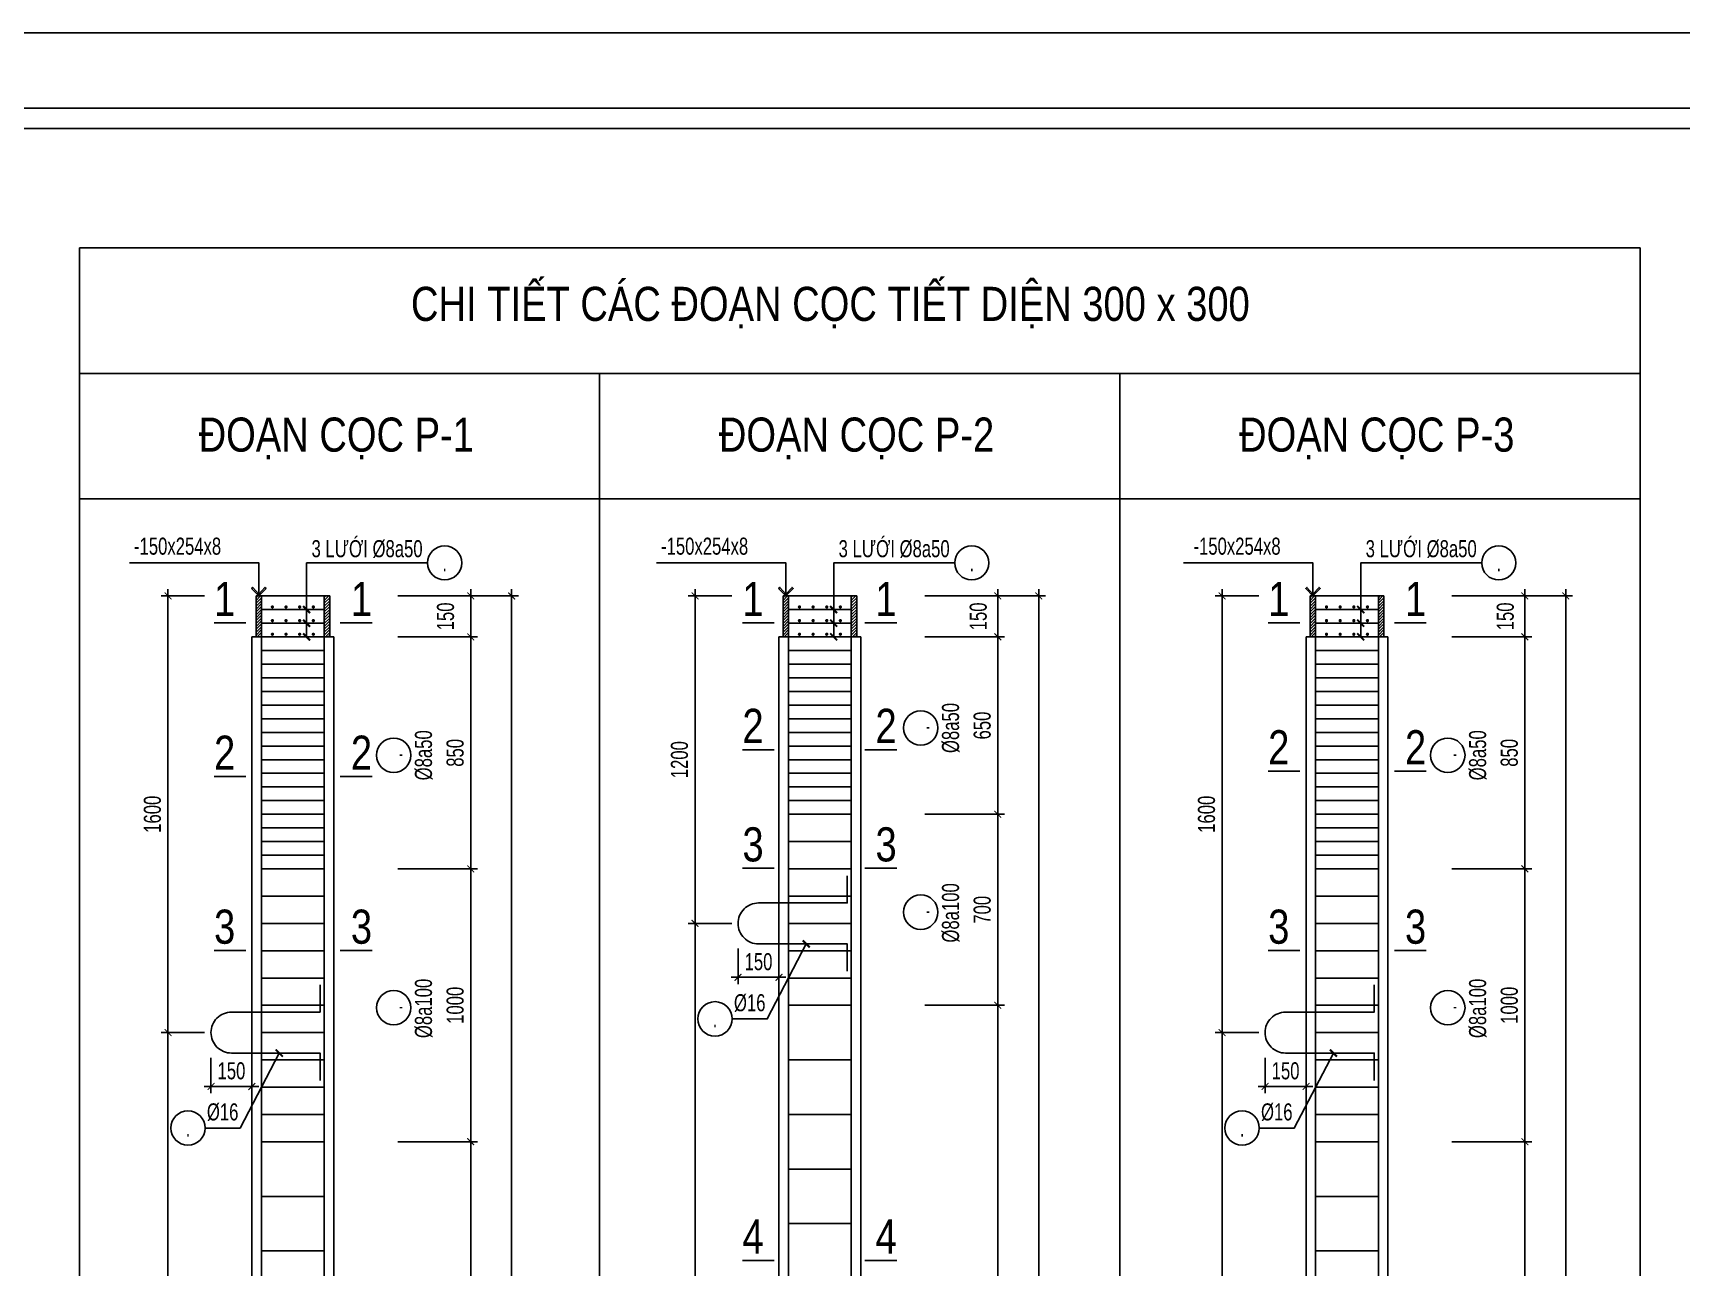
# Model space of a CAD drawing. Extents: x -24357 to 91799, y -17201 to -2351.
# Drawn here: x 31722 to 37761, y -6873 to -2351 of the extents above; entities that cross this region are included whole.
import ezdxf
from ezdxf.enums import TextEntityAlignment as Align

# ---------------------------------------------------------------- set-up
doc = ezdxf.new("R2010")
doc.units = 0
doc.header["$LTSCALE"] = 500
doc.header["$MEASUREMENT"] = 0
doc.header["$PDMODE"] = 3
doc.layers.get('0').update_dxf_attribs({"linetype": 'CONTINUOUS'})
doc.layers.get('DEFPOINTS').update_dxf_attribs({"linetype": 'CONTINUOUS'})
for name, color, linetype in [('CDC-KHUNGTEN', 7, 'CONTINUOUS'), ('CDC.02.DIM', 1, 'CONTINUOUS'), ('CDC.03.BORDER', 3, 'CONTINUOUS'), ('CDC.05.STEEL', 4, 'CONTINUOUS'), ('CDC.06.TEXT', 2, 'CONTINUOUS'), ('CDC.10.HATCH', 251, 'CONTINUOUS'), ('CDC.11.NOTE', 8, 'CONTINUOUS'), ('CDC.15.NOPLOT', 87, 'CONTINUOUS')]:
    doc.layers.add(name, color=color, linetype=linetype)
doc.styles.add('ARIAL', font='arial.ttf', dxfattribs={"width": 0.7})
doc.dimstyles.new('DIM25', dxfattribs={"dimscale": 25, "dimtxt": 2.5, "dimasz": 1, "dimexe": 1, "dimexo": 0, "dimgap": 1, "dimtad": 1, "dimdec": 0, "dimzin": 0, "dimdsep": 46, "dimtxsty": 'ARIAL', "dimblk": 'ARCHTICK', "dimcen": 0, "dimdle": 1, "dimclrd": 1, "dimclre": 1, "dimclrt": 2, "dimadec": 0, "dimazin": 0, "dimtfac": 1, "dimtdec": 0, "dimtix": 1, "dimtmove": 2, "dimatfit": 3, "dimldrblk": 'ARCHTICK', "dimfxl": 1, "dimtolj": 1, "dimtzin": 0, "dimarcsym": 0})

# ---------------------------------------------------------------- blocks, each defined once
blk = doc.blocks.new('_ArchTick')
at = {"color": 0, "linetype": 'ByBlock', "const_width": 0.15}
blk.add_lwpolyline([(-0.5, -0.5), (0.5, 0.5)], dxfattribs=at)
blk = doc.blocks.new('*D83')
at = {"layer": 'CDC.02.DIM', "color": 1, "lineweight": -2, "transparency": 16777216}
for p, q in [((36921.6, -4564.2), (37213.9, -4564.2)), ((37188.9, -4539.2), (37188.9, -5439.2)), ((36921.6, -5414.2), (37213.9, -5414.2))]:
    blk.add_line(p, q, dxfattribs=at)
at = {"layer": 'DEFPOINTS', "color": 0, "transparency": 16777216}
for p in [(36921.6, -4564.2), (36921.6, -5414.2), (37188.9, -5414.2)]:
    blk.add_point(p, dxfattribs=at)
at = {"layer": 'CDC.02.DIM', "color": 1, "lineweight": -2, "transparency": 16777216, "xscale": 25, "yscale": 25, "zscale": 25}
for p, rotation in [((37188.9, -4564.2), 90), ((37188.9, -5414.2), 270)]:
    blk.add_blockref('_ArchTick', p, dxfattribs=dict(at, rotation=rotation))
at = {"layer": 'CDC.02.DIM', "color": 2, "transparency": 16777216, "insert": (37132, -4989.2), "char_height": 62.5, "attachment_point": 5, "rotation": 90, "style": 'ARIAL'}
blk.add_mtext('\\A1;850', dxfattribs=at)
blk = doc.blocks.new('*D84')
at = {"layer": 'CDC.02.DIM', "color": 1, "lineweight": -2, "transparency": 16777216}
for p, q in [((36921.6, -5414.2), (37213.9, -5414.2)), ((37188.9, -5389.2), (37188.9, -6439.2)), ((36921.6, -6414.2), (37213.9, -6414.2))]:
    blk.add_line(p, q, dxfattribs=at)
at = {"layer": 'DEFPOINTS', "color": 0, "transparency": 16777216}
for p in [(36921.6, -5414.2), (36921.6, -6414.2), (37188.9, -6414.2)]:
    blk.add_point(p, dxfattribs=at)
at = {"layer": 'CDC.02.DIM', "color": 1, "lineweight": -2, "transparency": 16777216, "xscale": 25, "yscale": 25, "zscale": 25}
for p, rotation in [((37188.9, -5414.2), 90), ((37188.9, -6414.2), 270)]:
    blk.add_blockref('_ArchTick', p, dxfattribs=dict(at, rotation=rotation))
at = {"layer": 'CDC.02.DIM', "color": 2, "transparency": 16777216, "insert": (37132, -5914.2), "char_height": 62.5, "attachment_point": 5, "rotation": 90, "style": 'ARIAL'}
blk.add_mtext('\\A1;1000', dxfattribs=at)
blk = doc.blocks.new('*D85')
at = {"layer": 'CDC.02.DIM', "color": 1, "lineweight": -2, "transparency": 16777216}
for p, q in [((37188.9, -4589.2), (37188.9, -4389.2)), ((36921.6, -4414.2), (37213.9, -4414.2)), ((36921.6, -4564.2), (37213.9, -4564.2))]:
    blk.add_line(p, q, dxfattribs=at)
at = {"layer": 'DEFPOINTS', "color": 0, "transparency": 16777216}
for p in [(36921.6, -4414.2), (37188.9, -4414.2), (36921.6, -4564.2)]:
    blk.add_point(p, dxfattribs=at)
at = {"layer": 'CDC.02.DIM', "color": 1, "lineweight": -2, "transparency": 16777216, "xscale": 25, "yscale": 25, "zscale": 25}
for p, rotation in [((37188.9, -4414.2), 90), ((37188.9, -4564.2), 270)]:
    blk.add_blockref('_ArchTick', p, dxfattribs=dict(at, rotation=rotation))
at = {"layer": 'CDC.02.DIM', "color": 2, "transparency": 16777216, "insert": (37117.4, -4489.2), "char_height": 62.5, "attachment_point": 5, "rotation": 90, "style": 'ARIAL'}
blk.add_mtext('\\A1;150', dxfattribs=at)
blk = doc.blocks.new('*D88')
at = {"layer": 'CDC.02.DIM', "color": 1, "lineweight": -2, "transparency": 16777216}
for p, q in [((37188.9, -6389.2), (37188.9, -10439.2)), ((36921.6, -6414.2), (37213.9, -6414.2)), ((36921.6, -10414.2), (37213.9, -10414.2))]:
    blk.add_line(p, q, dxfattribs=at)
at = {"layer": 'DEFPOINTS', "color": 0, "transparency": 16777216}
for p in [(36921.6, -6414.2), (36921.6, -10414.2), (37188.9, -10414.2)]:
    blk.add_point(p, dxfattribs=at)
at = {"layer": 'CDC.02.DIM', "color": 1, "lineweight": -2, "transparency": 16777216, "xscale": 25, "yscale": 25, "zscale": 25}
for p, rotation in [((37188.9, -6414.2), 90), ((37188.9, -10414.2), 270)]:
    blk.add_blockref('_ArchTick', p, dxfattribs=dict(at, rotation=rotation))
at = {"layer": 'CDC.02.DIM', "color": 2, "transparency": 16777216, "insert": (37132, -8414.2), "char_height": 62.5, "attachment_point": 5, "rotation": 90, "style": 'ARIAL'}
blk.add_mtext('\\A1;4000', dxfattribs=at)
blk = doc.blocks.new('*D89')
at = {"layer": 'CDC.02.DIM', "color": 1, "lineweight": -2, "transparency": 16777216}
for p, q in [((37338.8, -4389.2), (37338.8, -12439.2)), ((36921.6, -4414.2), (37363.8, -4414.2)), ((36921.6, -12414.2), (37363.8, -12414.2))]:
    blk.add_line(p, q, dxfattribs=at)
at = {"layer": 'DEFPOINTS', "color": 0, "transparency": 16777216}
for p in [(36921.6, -4414.2), (36921.6, -12414.2), (37338.8, -12414.2)]:
    blk.add_point(p, dxfattribs=at)
at = {"layer": 'CDC.02.DIM', "color": 1, "lineweight": -2, "transparency": 16777216, "xscale": 25, "yscale": 25, "zscale": 25}
for p, rotation in [((37338.8, -4414.2), 90), ((37338.8, -12414.2), 270)]:
    blk.add_blockref('_ArchTick', p, dxfattribs=dict(at, rotation=rotation))
at = {"layer": 'CDC.02.DIM', "color": 2, "transparency": 16777216, "insert": (37281.9, -8414.2), "char_height": 62.5, "attachment_point": 5, "rotation": 90, "style": 'ARIAL'}
blk.add_mtext('\\A1;8000', dxfattribs=at)
blk = doc.blocks.new('*D90')
at = {"layer": 'CDC.02.DIM', "color": 1, "lineweight": -2, "transparency": 16777216}
for p, q in [((36079.5, -6039.2), (36079.5, -4389.2)), ((36213.8, -4414.2), (36054.5, -4414.2)), ((36213.8, -6014.2), (36054.5, -6014.2))]:
    blk.add_line(p, q, dxfattribs=at)
at = {"layer": 'DEFPOINTS', "color": 0, "transparency": 16777216}
for p in [(36079.5, -4414.2), (36213.8, -4414.2), (36213.8, -6014.2)]:
    blk.add_point(p, dxfattribs=at)
at = {"layer": 'CDC.02.DIM', "color": 1, "lineweight": -2, "transparency": 16777216, "xscale": 25, "yscale": 25, "zscale": 25}
for p, rotation in [((36079.5, -4414.2), 90), ((36079.5, -6014.2), 270)]:
    blk.add_blockref('_ArchTick', p, dxfattribs=dict(at, rotation=rotation))
at = {"layer": 'CDC.02.DIM', "color": 2, "transparency": 16777216, "insert": (36022.6, -5214.2), "char_height": 62.5, "attachment_point": 5, "rotation": 90, "style": 'ARIAL'}
blk.add_mtext('\\A1;1600', dxfattribs=at)
blk = doc.blocks.new('*D91')
at = {"layer": 'CDC.02.DIM', "color": 1, "lineweight": -2, "transparency": 16777216}
for p, q in [((36213.8, -6014.2), (36054.5, -6014.2)), ((36079.5, -5989.2), (36079.5, -10839.2)), ((36213.8, -10814.2), (36054.5, -10814.2))]:
    blk.add_line(p, q, dxfattribs=at)
at = {"layer": 'DEFPOINTS', "color": 0, "transparency": 16777216}
for p in [(36213.8, -6014.2), (36079.5, -10814.2), (36213.8, -10814.2)]:
    blk.add_point(p, dxfattribs=at)
at = {"layer": 'CDC.02.DIM', "color": 1, "lineweight": -2, "transparency": 16777216, "xscale": 25, "yscale": 25, "zscale": 25}
for p, rotation in [((36079.5, -6014.2), 90), ((36079.5, -10814.2), 270)]:
    blk.add_blockref('_ArchTick', p, dxfattribs=dict(at, rotation=rotation))
at = {"layer": 'CDC.02.DIM', "color": 2, "transparency": 16777216, "insert": (36022.6, -8414.2), "char_height": 62.5, "attachment_point": 5, "rotation": 90, "style": 'ARIAL'}
blk.add_mtext('\\A1;4800', dxfattribs=at)
blk = doc.blocks.new('*D98')
at = {"layer": 'CDC.02.DIM', "color": 1, "lineweight": -2, "transparency": 16777216}
for p, q in [((33059.2, -4564.2), (33351.4, -4564.2)), ((33326.4, -4539.2), (33326.4, -5439.2)), ((33059.2, -5414.2), (33351.4, -5414.2))]:
    blk.add_line(p, q, dxfattribs=at)
at = {"layer": 'DEFPOINTS', "color": 0, "transparency": 16777216}
for p in [(33059.2, -4564.2), (33059.2, -5414.2), (33326.4, -5414.2)]:
    blk.add_point(p, dxfattribs=at)
at = {"layer": 'CDC.02.DIM', "color": 1, "lineweight": -2, "transparency": 16777216, "xscale": 25, "yscale": 25, "zscale": 25}
for p, rotation in [((33326.4, -4564.2), 90), ((33326.4, -5414.2), 270)]:
    blk.add_blockref('_ArchTick', p, dxfattribs=dict(at, rotation=rotation))
at = {"layer": 'CDC.02.DIM', "color": 2, "transparency": 16777216, "insert": (33269.5, -4989.2), "char_height": 62.5, "attachment_point": 5, "rotation": 90, "style": 'ARIAL'}
blk.add_mtext('\\A1;850', dxfattribs=at)
blk = doc.blocks.new('*D99')
at = {"layer": 'CDC.02.DIM', "color": 1, "lineweight": -2, "transparency": 16777216}
for p, q in [((33059.2, -5414.2), (33351.4, -5414.2)), ((33326.4, -5389.2), (33326.4, -6439.2)), ((33059.2, -6414.2), (33351.4, -6414.2))]:
    blk.add_line(p, q, dxfattribs=at)
at = {"layer": 'DEFPOINTS', "color": 0, "transparency": 16777216}
for p in [(33059.2, -5414.2), (33059.2, -6414.2), (33326.4, -6414.2)]:
    blk.add_point(p, dxfattribs=at)
at = {"layer": 'CDC.02.DIM', "color": 1, "lineweight": -2, "transparency": 16777216, "xscale": 25, "yscale": 25, "zscale": 25}
for p, rotation in [((33326.4, -5414.2), 90), ((33326.4, -6414.2), 270)]:
    blk.add_blockref('_ArchTick', p, dxfattribs=dict(at, rotation=rotation))
at = {"layer": 'CDC.02.DIM', "color": 2, "transparency": 16777216, "insert": (33269.5, -5914.2), "char_height": 62.5, "attachment_point": 5, "rotation": 90, "style": 'ARIAL'}
blk.add_mtext('\\A1;1000', dxfattribs=at)
blk = doc.blocks.new('*D100')
at = {"layer": 'CDC.02.DIM', "color": 1, "lineweight": -2, "transparency": 16777216}
for p, q in [((33326.4, -4589.2), (33326.4, -4389.2)), ((33059.2, -4414.2), (33351.4, -4414.2)), ((33059.2, -4564.2), (33351.4, -4564.2))]:
    blk.add_line(p, q, dxfattribs=at)
at = {"layer": 'DEFPOINTS', "color": 0, "transparency": 16777216}
for p in [(33059.2, -4414.2), (33326.4, -4414.2), (33059.2, -4564.2)]:
    blk.add_point(p, dxfattribs=at)
at = {"layer": 'CDC.02.DIM', "color": 1, "lineweight": -2, "transparency": 16777216, "xscale": 25, "yscale": 25, "zscale": 25}
for p, rotation in [((33326.4, -4414.2), 90), ((33326.4, -4564.2), 270)]:
    blk.add_blockref('_ArchTick', p, dxfattribs=dict(at, rotation=rotation))
at = {"layer": 'CDC.02.DIM', "color": 2, "transparency": 16777216, "insert": (33234.3, -4489.2), "char_height": 62.5, "attachment_point": 5, "rotation": 90, "style": 'ARIAL'}
blk.add_mtext('\\A1;150', dxfattribs=at)
blk = doc.blocks.new('*D104')
at = {"layer": 'CDC.02.DIM', "color": 1, "lineweight": -2, "transparency": 16777216}
for p, q in [((33326.4, -6389.2), (33326.4, -10439.2)), ((33059.2, -6414.2), (33351.4, -6414.2)), ((33059.2, -10414.2), (33351.4, -10414.2))]:
    blk.add_line(p, q, dxfattribs=at)
at = {"layer": 'DEFPOINTS', "color": 0, "transparency": 16777216}
for p in [(33059.2, -6414.2), (33059.2, -10414.2), (33326.4, -10414.2)]:
    blk.add_point(p, dxfattribs=at)
at = {"layer": 'CDC.02.DIM', "color": 1, "lineweight": -2, "transparency": 16777216, "xscale": 25, "yscale": 25, "zscale": 25}
for p, rotation in [((33326.4, -6414.2), 90), ((33326.4, -10414.2), 270)]:
    blk.add_blockref('_ArchTick', p, dxfattribs=dict(at, rotation=rotation))
at = {"layer": 'CDC.02.DIM', "color": 2, "transparency": 16777216, "insert": (33269.5, -8414.2), "char_height": 62.5, "attachment_point": 5, "rotation": 90, "style": 'ARIAL'}
blk.add_mtext('\\A1;4000', dxfattribs=at)
blk = doc.blocks.new('*D105')
at = {"layer": 'CDC.02.DIM', "color": 1, "lineweight": -2, "transparency": 16777216}
for p, q in [((33476.3, -4389.2), (33476.3, -12439.2)), ((33059.2, -4414.2), (33501.3, -4414.2)), ((33059.2, -12414.2), (33501.3, -12414.2))]:
    blk.add_line(p, q, dxfattribs=at)
at = {"layer": 'DEFPOINTS', "color": 0, "transparency": 16777216}
for p in [(33059.2, -4414.2), (33059.2, -12414.2), (33476.3, -12414.2)]:
    blk.add_point(p, dxfattribs=at)
at = {"layer": 'CDC.02.DIM', "color": 1, "lineweight": -2, "transparency": 16777216, "xscale": 25, "yscale": 25, "zscale": 25}
for p, rotation in [((33476.3, -4414.2), 90), ((33476.3, -12414.2), 270)]:
    blk.add_blockref('_ArchTick', p, dxfattribs=dict(at, rotation=rotation))
at = {"layer": 'CDC.02.DIM', "color": 2, "transparency": 16777216, "insert": (33419.4, -8414.2), "char_height": 62.5, "attachment_point": 5, "rotation": 90, "style": 'ARIAL'}
blk.add_mtext('\\A1;8000', dxfattribs=at)
blk = doc.blocks.new('*D110')
at = {"layer": 'CDC.02.DIM', "color": 1, "lineweight": -2, "transparency": 16777216}
for p, q in [((32217.1, -6039.2), (32217.1, -4389.2)), ((32351.3, -4414.2), (32192.1, -4414.2)), ((32351.3, -6014.2), (32192.1, -6014.2))]:
    blk.add_line(p, q, dxfattribs=at)
at = {"layer": 'DEFPOINTS', "color": 0, "transparency": 16777216}
for p in [(32217.1, -4414.2), (32351.3, -4414.2), (32351.3, -6014.2)]:
    blk.add_point(p, dxfattribs=at)
at = {"layer": 'CDC.02.DIM', "color": 1, "lineweight": -2, "transparency": 16777216, "xscale": 25, "yscale": 25, "zscale": 25}
for p, rotation in [((32217.1, -4414.2), 90), ((32217.1, -6014.2), 270)]:
    blk.add_blockref('_ArchTick', p, dxfattribs=dict(at, rotation=rotation))
at = {"layer": 'CDC.02.DIM', "color": 2, "transparency": 16777216, "insert": (32160.2, -5214.2), "char_height": 62.5, "attachment_point": 5, "rotation": 90, "style": 'ARIAL'}
blk.add_mtext('\\A1;1600', dxfattribs=at)
blk = doc.blocks.new('*D111')
at = {"layer": 'CDC.02.DIM', "color": 1, "lineweight": -2, "transparency": 16777216}
for p, q in [((32351.3, -6014.2), (32192.1, -6014.2)), ((32217.1, -5989.2), (32217.1, -10839.2)), ((32351.3, -10814.2), (32192.1, -10814.2))]:
    blk.add_line(p, q, dxfattribs=at)
at = {"layer": 'DEFPOINTS', "color": 0, "transparency": 16777216}
for p in [(32351.3, -6014.2), (32217.1, -10814.2), (32351.3, -10814.2)]:
    blk.add_point(p, dxfattribs=at)
at = {"layer": 'CDC.02.DIM', "color": 1, "lineweight": -2, "transparency": 16777216, "xscale": 25, "yscale": 25, "zscale": 25}
for p, rotation in [((32217.1, -6014.2), 90), ((32217.1, -10814.2), 270)]:
    blk.add_blockref('_ArchTick', p, dxfattribs=dict(at, rotation=rotation))
at = {"layer": 'CDC.02.DIM', "color": 2, "transparency": 16777216, "insert": (32160.2, -8414.2), "char_height": 62.5, "attachment_point": 5, "rotation": 90, "style": 'ARIAL'}
blk.add_mtext('\\A1;4800', dxfattribs=at)
blk = doc.blocks.new('*D113')
at = {"layer": 'CDC.02.DIM', "color": 1, "lineweight": -2, "transparency": 16777216}
for p, q in [((34990.4, -4564.2), (35282.7, -4564.2)), ((35257.7, -4539.2), (35257.7, -5239.2)), ((34990.4, -5214.2), (35282.7, -5214.2))]:
    blk.add_line(p, q, dxfattribs=at)
at = {"layer": 'DEFPOINTS', "color": 0, "transparency": 16777216}
for p in [(34990.4, -4564.2), (34990.4, -5214.2), (35257.7, -5214.2)]:
    blk.add_point(p, dxfattribs=at)
at = {"layer": 'CDC.02.DIM', "color": 1, "lineweight": -2, "transparency": 16777216, "xscale": 25, "yscale": 25, "zscale": 25}
for p, rotation in [((35257.7, -4564.2), 90), ((35257.7, -5214.2), 270)]:
    blk.add_blockref('_ArchTick', p, dxfattribs=dict(at, rotation=rotation))
at = {"layer": 'CDC.02.DIM', "color": 2, "transparency": 16777216, "insert": (35200.7, -4889.2), "char_height": 62.5, "attachment_point": 5, "rotation": 90, "style": 'ARIAL'}
blk.add_mtext('\\A1;650', dxfattribs=at)
blk = doc.blocks.new('*D114')
at = {"layer": 'CDC.02.DIM', "color": 1, "lineweight": -2, "transparency": 16777216}
for p, q in [((35257.7, -5189.2), (35257.7, -5939.2)), ((34990.4, -5214.2), (35282.7, -5214.2)), ((34990.4, -5914.2), (35282.7, -5914.2))]:
    blk.add_line(p, q, dxfattribs=at)
at = {"layer": 'DEFPOINTS', "color": 0, "transparency": 16777216}
for p in [(34990.4, -5214.2), (34990.4, -5914.2), (35257.7, -5914.2)]:
    blk.add_point(p, dxfattribs=at)
at = {"layer": 'CDC.02.DIM', "color": 1, "lineweight": -2, "transparency": 16777216, "xscale": 25, "yscale": 25, "zscale": 25}
for p, rotation in [((35257.7, -5214.2), 90), ((35257.7, -5914.2), 270)]:
    blk.add_blockref('_ArchTick', p, dxfattribs=dict(at, rotation=rotation))
at = {"layer": 'CDC.02.DIM', "color": 2, "transparency": 16777216, "insert": (35200.7, -5564.2), "char_height": 62.5, "attachment_point": 5, "rotation": 90, "style": 'ARIAL'}
blk.add_mtext('\\A1;700', dxfattribs=at)
blk = doc.blocks.new('*D115')
at = {"layer": 'CDC.02.DIM', "color": 1, "lineweight": -2, "transparency": 16777216}
for p, q in [((35257.7, -4589.2), (35257.7, -4389.2)), ((34990.4, -4414.2), (35282.7, -4414.2)), ((34990.4, -4564.2), (35282.7, -4564.2))]:
    blk.add_line(p, q, dxfattribs=at)
at = {"layer": 'DEFPOINTS', "color": 0, "transparency": 16777216}
for p in [(34990.4, -4414.2), (35257.7, -4414.2), (34990.4, -4564.2)]:
    blk.add_point(p, dxfattribs=at)
at = {"layer": 'CDC.02.DIM', "color": 1, "lineweight": -2, "transparency": 16777216, "xscale": 25, "yscale": 25, "zscale": 25}
for p, rotation in [((35257.7, -4414.2), 90), ((35257.7, -4564.2), 270)]:
    blk.add_blockref('_ArchTick', p, dxfattribs=dict(at, rotation=rotation))
at = {"layer": 'CDC.02.DIM', "color": 2, "transparency": 16777216, "insert": (35186.2, -4489.2), "char_height": 62.5, "attachment_point": 5, "rotation": 90, "style": 'ARIAL'}
blk.add_mtext('\\A1;150', dxfattribs=at)
blk = doc.blocks.new('*D117')
at = {"layer": 'CDC.02.DIM', "color": 1, "lineweight": -2, "transparency": 16777216}
for p, q in [((34990.4, -5914.2), (35282.7, -5914.2)), ((35257.7, -5889.2), (35257.7, -8939.2)), ((34990.4, -8914.2), (35282.7, -8914.2))]:
    blk.add_line(p, q, dxfattribs=at)
at = {"layer": 'DEFPOINTS', "color": 0, "transparency": 16777216}
for p in [(34990.4, -5914.2), (34990.4, -8914.2), (35257.7, -8914.2)]:
    blk.add_point(p, dxfattribs=at)
at = {"layer": 'CDC.02.DIM', "color": 1, "lineweight": -2, "transparency": 16777216, "xscale": 25, "yscale": 25, "zscale": 25}
for p, rotation in [((35257.7, -5914.2), 90), ((35257.7, -8914.2), 270)]:
    blk.add_blockref('_ArchTick', p, dxfattribs=dict(at, rotation=rotation))
at = {"layer": 'CDC.02.DIM', "color": 2, "transparency": 16777216, "insert": (35200.7, -7414.2), "char_height": 62.5, "attachment_point": 5, "rotation": 90, "style": 'ARIAL'}
blk.add_mtext('\\A1;3000', dxfattribs=at)
blk = doc.blocks.new('*D118')
at = {"layer": 'CDC.02.DIM', "color": 1, "lineweight": -2, "transparency": 16777216}
for p, q in [((35407.6, -4389.2), (35407.6, -10439.2)), ((34990.4, -4414.2), (35432.6, -4414.2)), ((34990.4, -10414.2), (35432.6, -10414.2))]:
    blk.add_line(p, q, dxfattribs=at)
at = {"layer": 'DEFPOINTS', "color": 0, "transparency": 16777216}
for p in [(34990.4, -4414.2), (34990.4, -10414.2), (35407.6, -10414.2)]:
    blk.add_point(p, dxfattribs=at)
at = {"layer": 'CDC.02.DIM', "color": 1, "lineweight": -2, "transparency": 16777216, "xscale": 25, "yscale": 25, "zscale": 25}
for p, rotation in [((35407.6, -4414.2), 90), ((35407.6, -10414.2), 270)]:
    blk.add_blockref('_ArchTick', p, dxfattribs=dict(at, rotation=rotation))
at = {"layer": 'CDC.02.DIM', "color": 2, "transparency": 16777216, "insert": (35350.7, -7414.2), "char_height": 62.5, "attachment_point": 5, "rotation": 90, "style": 'ARIAL'}
blk.add_mtext('\\A1;6000', dxfattribs=at)
blk = doc.blocks.new('*D123')
at = {"layer": 'CDC.02.DIM', "color": 1, "lineweight": -2, "transparency": 16777216}
for p, q in [((34148.3, -5639.2), (34148.3, -4389.2)), ((34282.5, -4414.2), (34123.3, -4414.2)), ((34282.5, -5614.2), (34123.3, -5614.2))]:
    blk.add_line(p, q, dxfattribs=at)
at = {"layer": 'DEFPOINTS', "color": 0, "transparency": 16777216}
for p in [(34148.3, -4414.2), (34282.5, -4414.2), (34282.5, -5614.2)]:
    blk.add_point(p, dxfattribs=at)
at = {"layer": 'CDC.02.DIM', "color": 1, "lineweight": -2, "transparency": 16777216, "xscale": 25, "yscale": 25, "zscale": 25}
for p, rotation in [((34148.3, -4414.2), 90), ((34148.3, -5614.2), 270)]:
    blk.add_blockref('_ArchTick', p, dxfattribs=dict(at, rotation=rotation))
at = {"layer": 'CDC.02.DIM', "color": 2, "transparency": 16777216, "insert": (34091.4, -5014.2), "char_height": 62.5, "attachment_point": 5, "rotation": 90, "style": 'ARIAL'}
blk.add_mtext('\\A1;1200', dxfattribs=at)
blk = doc.blocks.new('*D124')
at = {"layer": 'CDC.02.DIM', "color": 1, "lineweight": -2, "transparency": 16777216}
for p, q in [((34282.5, -5614.2), (34123.3, -5614.2)), ((34148.3, -5589.2), (34148.3, -9239.2)), ((34282.5, -9214.2), (34123.3, -9214.2))]:
    blk.add_line(p, q, dxfattribs=at)
at = {"layer": 'DEFPOINTS', "color": 0, "transparency": 16777216}
for p in [(34282.5, -5614.2), (34148.3, -9214.2), (34282.5, -9214.2)]:
    blk.add_point(p, dxfattribs=at)
at = {"layer": 'CDC.02.DIM', "color": 1, "lineweight": -2, "transparency": 16777216, "xscale": 25, "yscale": 25, "zscale": 25}
for p, rotation in [((34148.3, -5614.2), 90), ((34148.3, -9214.2), 270)]:
    blk.add_blockref('_ArchTick', p, dxfattribs=dict(at, rotation=rotation))
at = {"layer": 'CDC.02.DIM', "color": 2, "transparency": 16777216, "insert": (34091.4, -7414.2), "char_height": 62.5, "attachment_point": 5, "rotation": 90, "style": 'ARIAL'}
blk.add_mtext('\\A1;3600', dxfattribs=at)
blk = doc.blocks.new('KHUNG A1')
at = {"layer": 'CDC-KHUNGTEN'}
blk.add_lwpolyline([(10366.22, 712.17), (10366.22, 1278.17), (9655.22, 1278.17), (9655.22, 712.17)], close=True, dxfattribs=at)
at = {"layer": 'CDC.10.HATCH', "color": 8}
blk.add_lwpolyline([(9652.22, 709.17), (10447.22, 709.17), (10447.22, 1281.17), (9652.22, 1281.17)], close=True, dxfattribs=at)
at = {"layer": 'DEFPOINTS', "color": 1}
blk.add_lwpolyline([(9617.22, 698.17), (9617.22, 1292.17), (10458.22, 1292.17), (10458.22, 698.17), (9617.22, 698.17)], close=True, dxfattribs=at)
blk = doc.blocks.new('*D638')
at = {"layer": 'CDC.15.NOPLOT', "color": 1, "lineweight": -2, "transparency": 16777216}
for p, q in [((32374.6, -6106.4), (32374.6, -6236.6)), ((32524.6, -6106.4), (32524.6, -6236.6)), ((32549.6, -6211.6), (32349.6, -6211.6))]:
    blk.add_line(p, q, dxfattribs=at)
at = {"layer": 'DEFPOINTS', "color": 0, "transparency": 16777216}
for p in [(32374.6, -6106.4), (32524.6, -6106.4), (32374.6, -6211.6)]:
    blk.add_point(p, dxfattribs=at)
at = {"layer": 'CDC.15.NOPLOT', "color": 1, "lineweight": -2, "transparency": 16777216, "xscale": 25, "yscale": 25, "zscale": 25, "rotation": 180}
blk.add_blockref('_ArchTick', (32374.6, -6211.6), dxfattribs=at)
at = {"layer": 'CDC.15.NOPLOT', "color": 1, "lineweight": -2, "transparency": 16777216, "xscale": 25, "yscale": 25, "zscale": 25}
blk.add_blockref('_ArchTick', (32524.6, -6211.6), dxfattribs=at)
at = {"layer": 'CDC.15.NOPLOT', "color": 2, "transparency": 16777216, "insert": (32449.6, -6154.7), "char_height": 62.5, "attachment_point": 5, "style": 'ARIAL'}
blk.add_mtext('\\A1;150', dxfattribs=at)
blk = doc.blocks.new('*D639')
at = {"layer": 'CDC.15.NOPLOT', "color": 1, "lineweight": -2, "transparency": 16777216}
for p, q in [((34305.9, -5706.4), (34305.9, -5836.6)), ((34455.9, -5706.4), (34455.9, -5836.6)), ((34480.9, -5811.6), (34280.9, -5811.6))]:
    blk.add_line(p, q, dxfattribs=at)
at = {"layer": 'DEFPOINTS', "color": 0, "transparency": 16777216}
for p in [(34305.9, -5706.4), (34455.9, -5706.4), (34305.9, -5811.6)]:
    blk.add_point(p, dxfattribs=at)
at = {"layer": 'CDC.15.NOPLOT', "color": 1, "lineweight": -2, "transparency": 16777216, "xscale": 25, "yscale": 25, "zscale": 25, "rotation": 180}
blk.add_blockref('_ArchTick', (34305.9, -5811.6), dxfattribs=at)
at = {"layer": 'CDC.15.NOPLOT', "color": 1, "lineweight": -2, "transparency": 16777216, "xscale": 25, "yscale": 25, "zscale": 25}
blk.add_blockref('_ArchTick', (34455.9, -5811.6), dxfattribs=at)
at = {"layer": 'CDC.15.NOPLOT', "color": 2, "transparency": 16777216, "insert": (34380.9, -5754.7), "char_height": 62.5, "attachment_point": 5, "style": 'ARIAL'}
blk.add_mtext('\\A1;150', dxfattribs=at)
blk = doc.blocks.new('*D640')
at = {"layer": 'CDC.15.NOPLOT', "color": 1, "lineweight": -2, "transparency": 16777216}
for p, q in [((36237.1, -6106.4), (36237.1, -6236.6)), ((36387.1, -6106.4), (36387.1, -6236.6)), ((36412.1, -6211.6), (36212.1, -6211.6))]:
    blk.add_line(p, q, dxfattribs=at)
at = {"layer": 'DEFPOINTS', "color": 0, "transparency": 16777216}
for p in [(36237.1, -6106.4), (36387.1, -6106.4), (36237.1, -6211.6)]:
    blk.add_point(p, dxfattribs=at)
at = {"layer": 'CDC.15.NOPLOT', "color": 1, "lineweight": -2, "transparency": 16777216, "xscale": 25, "yscale": 25, "zscale": 25, "rotation": 180}
blk.add_blockref('_ArchTick', (36237.1, -6211.6), dxfattribs=at)
at = {"layer": 'CDC.15.NOPLOT', "color": 1, "lineweight": -2, "transparency": 16777216, "xscale": 25, "yscale": 25, "zscale": 25}
blk.add_blockref('_ArchTick', (36387.1, -6211.6), dxfattribs=at)
at = {"layer": 'CDC.15.NOPLOT', "color": 2, "transparency": 16777216, "insert": (36312.1, -6154.7), "char_height": 62.5, "attachment_point": 5, "style": 'ARIAL'}
blk.add_mtext('\\A1;150', dxfattribs=at)

msp = doc.modelspace()

# ---------------------------------------------------------------- hatches: boundary and pattern name
at = {"layer": 'CDC.10.HATCH'}
h = msp.add_hatch(dxfattribs=at)
h.set_pattern_fill('ANSI31', color=256, scale=60, style=0)
h.set_pattern_definition([(45, (-83996.826, -161240.184), (-5.30330086, 5.30330086), [])])
h.paths.add_polyline_path([(32539.63, -4564.24), (32559.63, -4564.24), (32559.63, -4414.24), (32539.63, -4414.24)])
h = msp.add_hatch(dxfattribs=at)
h.set_pattern_fill('ANSI31', color=256, scale=60, style=0)
h.set_pattern_definition([(45, (-84096.826, -161240.184), (-5.30330086, 5.30330086), [])])
h.paths.add_polyline_path([(32789.63, -4564.24), (32809.63, -4564.24), (32809.63, -4414.24), (32789.63, -4414.24)])
h = msp.add_hatch(dxfattribs=at)
h.set_pattern_fill('ANSI31', color=256, scale=60, style=0)
h.set_pattern_definition([(45, (-82065.599, -161240.184), (-5.30330086, 5.30330086), [])])
h.paths.add_polyline_path([(34470.86, -4564.24), (34490.86, -4564.24), (34490.86, -4414.24), (34470.86, -4414.24)])
h = msp.add_hatch(dxfattribs=at)
h.set_pattern_fill('ANSI31', color=256, scale=60, style=0)
h.set_pattern_definition([(45, (-82165.599, -161240.184), (-5.30330086, 5.30330086), [])])
h.paths.add_polyline_path([(34720.86, -4564.24), (34740.86, -4564.24), (34740.86, -4414.24), (34720.86, -4414.24)])
h = msp.add_hatch(dxfattribs=at)
h.set_pattern_fill('ANSI31', color=256, scale=60, style=0)
h.set_pattern_definition([(45, (-80134.371, -161240.184), (-5.30330086, 5.30330086), [])])
h.paths.add_polyline_path([(36402.09, -4564.24), (36422.09, -4564.24), (36422.09, -4414.24), (36402.09, -4414.24)])
h = msp.add_hatch(dxfattribs=at)
h.set_pattern_fill('ANSI31', color=256, scale=60, style=0)
h.set_pattern_definition([(45, (-80234.371, -161240.184), (-5.30330086, 5.30330086), [])])
h.paths.add_polyline_path([(36652.09, -4564.24), (36672.09, -4564.24), (36672.09, -4414.24), (36652.09, -4414.24)])

# ---------------------------------------------------------------- linework, layer by layer
at = {"layer": 'CDC.03.BORDER'}
for p, q in [((31892.45, -3598.9), (37611.14, -3598.9)), ((33798.68, -3598.9), (33798.68, -13550.39)), ((35704.91, -3598.9), (35704.91, -13550.39)), ((31892.45, -4058.9), (37611.14, -4058.9)), ((32539.63, -4414.24), (32809.63, -4414.24)), ((32539.63, -4414.24), (32539.63, -4564.24)), ((32559.63, -4414.24), (32559.63, -4564.24)), ((32789.63, -4414.24), (32789.63, -4564.24)), ((32809.63, -4414.24), (32809.63, -4564.24)), ((34470.86, -4414.24), (34740.86, -4414.24)), ((34470.86, -4414.24), (34470.86, -4564.24)), ((34490.86, -4414.24), (34490.86, -4564.24)), ((34720.86, -4414.24), (34720.86, -4564.24)), ((34740.86, -4414.24), (34740.86, -4564.24)), ((36402.09, -4414.24), (36672.09, -4414.24)), ((36402.09, -4414.24), (36402.09, -4564.24)), ((36422.09, -4414.24), (36422.09, -4564.24)), ((36652.09, -4414.24), (36652.09, -4564.24)), ((36672.09, -4414.24), (36672.09, -4564.24)), ((32524.63, -4564.24), (32559.63, -4564.24)), ((32524.63, -4564.24), (32524.63, -12264.24)), ((32789.63, -4564.24), (32824.63, -4564.24)), ((32824.63, -4564.24), (32824.63, -12264.24)), ((34455.86, -4564.24), (34490.86, -4564.24)), ((34455.86, -4564.24), (34455.86, -10264.24)), ((34720.86, -4564.24), (34755.86, -4564.24)), ((34755.86, -4564.24), (34755.86, -10264.24)), ((36387.09, -4564.24), (36422.09, -4564.24)), ((36387.09, -4564.24), (36387.09, -12114.24)), ((36652.09, -4564.24), (36687.09, -4564.24)), ((36687.09, -4564.24), (36687.09, -12114.24))]:
    msp.add_line(p, q, dxfattribs=at)
msp.add_lwpolyline([(31892.45, -3138.9), (37611.14, -3138.9), (37611.14, -13550.39), (31892.45, -13550.39)], close=True, dxfattribs=at)
at = {"layer": 'CDC.05.STEEL'}
for p, q in [((32559.63, -4464.24), (32789.63, -4464.24)), ((34490.86, -4464.24), (34720.86, -4464.24)), ((36422.09, -4464.24), (36652.09, -4464.24)), ((32559.63, -4514.24), (32789.63, -4514.24)), ((34490.86, -4514.24), (34720.86, -4514.24)), ((36422.09, -4514.24), (36652.09, -4514.24)), ((32554.63, -4564.24), (32794.63, -4564.24)), ((32559.63, -4564.24), (32789.63, -4564.24)), ((32559.63, -4564.24), (32559.63, -12264.24)), ((32789.63, -4564.24), (32789.63, -12264.24)), ((34485.86, -4564.24), (34725.86, -4564.24)), ((34490.86, -4564.24), (34720.86, -4564.24)), ((34490.86, -4564.24), (34490.86, -10264.24)), ((34720.86, -4564.24), (34720.86, -10264.24)), ((36422.09, -4564.24), (36652.09, -4564.24)), ((36422.09, -4564.24), (36422.09, -12106.31)), ((36652.09, -4564.24), (36652.09, -12106.31)), ((32559.63, -4614.24), (32789.63, -4614.24)), ((34490.86, -4614.24), (34720.86, -4614.24)), ((36422.09, -4614.24), (36652.09, -4614.24)), ((32559.63, -4664.24), (32789.63, -4664.24)), ((34490.86, -4664.24), (34720.86, -4664.24)), ((36422.09, -4664.24), (36652.09, -4664.24)), ((32559.63, -4714.24), (32789.63, -4714.24)), ((32559.63, -4764.24), (32789.63, -4764.24)), ((34490.86, -4714.24), (34720.86, -4714.24)), ((34490.86, -4764.24), (34720.86, -4764.24)), ((36422.09, -4714.24), (36652.09, -4714.24)), ((36422.09, -4764.24), (36652.09, -4764.24)), ((32559.63, -4814.24), (32789.63, -4814.24)), ((34490.86, -4814.24), (34720.86, -4814.24)), ((36422.09, -4814.24), (36652.09, -4814.24)), ((32559.63, -4864.24), (32789.63, -4864.24)), ((34490.86, -4864.24), (34720.86, -4864.24)), ((36422.09, -4864.24), (36652.09, -4864.24)), ((32559.63, -4914.24), (32789.63, -4914.24)), ((34490.86, -4914.24), (34720.86, -4914.24)), ((36422.09, -4914.24), (36652.09, -4914.24)), ((32559.63, -4964.24), (32789.63, -4964.24)), ((34490.86, -4964.24), (34720.86, -4964.24)), ((36422.09, -4964.24), (36652.09, -4964.24)), ((32559.63, -5014.24), (32789.63, -5014.24)), ((32559.63, -5064.24), (32789.63, -5064.24)), ((34490.86, -5014.24), (34720.86, -5014.24)), ((34490.86, -5064.24), (34720.86, -5064.24)), ((36422.09, -5014.24), (36652.09, -5014.24)), ((36422.09, -5064.24), (36652.09, -5064.24)), ((32559.63, -5114.24), (32789.63, -5114.24)), ((34490.86, -5114.24), (34720.86, -5114.24)), ((36422.09, -5114.24), (36652.09, -5114.24)), ((32559.63, -5164.24), (32789.63, -5164.24)), ((34490.86, -5164.24), (34720.86, -5164.24)), ((36422.09, -5164.24), (36652.09, -5164.24)), ((32559.63, -5214.24), (32789.63, -5214.24)), ((34490.86, -5214.24), (34720.86, -5214.24)), ((36422.09, -5214.24), (36652.09, -5214.24)), ((32559.63, -5264.24), (32789.63, -5264.24)), ((36422.09, -5264.24), (36652.09, -5264.24)), ((32559.63, -5314.24), (32789.63, -5314.24)), ((32559.63, -5364.24), (32789.63, -5364.24)), ((34490.86, -5314.24), (34720.86, -5314.24)), ((36422.09, -5314.24), (36652.09, -5314.24)), ((36422.09, -5364.24), (36652.09, -5364.24)), ((32559.63, -5414.24), (32789.63, -5414.24)), ((34490.86, -5414.24), (34720.86, -5414.24)), ((36422.09, -5414.24), (36652.09, -5414.24)), ((32559.63, -5514.24), (32789.63, -5514.24)), ((34490.86, -5514.24), (34720.86, -5514.24)), ((36422.09, -5514.24), (36652.09, -5514.24)), ((32559.63, -5614.24), (32789.63, -5614.24)), ((34490.86, -5614.24), (34720.86, -5614.24)), ((36422.09, -5614.24), (36652.09, -5614.24)), ((32559.63, -5714.24), (32789.63, -5714.24)), ((34490.86, -5714.24), (34720.86, -5714.24)), ((36422.09, -5714.24), (36652.09, -5714.24)), ((32559.63, -5814.24), (32789.63, -5814.24)), ((34490.86, -5814.24), (34720.86, -5814.24)), ((36422.09, -5814.24), (36652.09, -5814.24)), ((32559.63, -5914.24), (32789.63, -5914.24)), ((34490.86, -5914.24), (34720.86, -5914.24)), ((36422.09, -5914.24), (36652.09, -5914.24)), ((32559.63, -6014.24), (32789.63, -6014.24)), ((36422.09, -6014.24), (36652.09, -6014.24)), ((32559.63, -6114.24), (32789.63, -6114.24)), ((34490.86, -6114.24), (34720.86, -6114.24)), ((36422.09, -6114.24), (36652.09, -6114.24)), ((32559.63, -6214.24), (32789.63, -6214.24)), ((36422.09, -6214.24), (36652.09, -6214.24)), ((32559.63, -6314.24), (32789.63, -6314.24)), ((34490.86, -6314.24), (34720.86, -6314.24)), ((36422.09, -6314.24), (36652.09, -6314.24)), ((32559.63, -6414.24), (32789.63, -6414.24)), ((36422.09, -6414.24), (36652.09, -6414.24)), ((34490.86, -6514.24), (34720.86, -6514.24)), ((32559.63, -6614.24), (32789.63, -6614.24)), ((36422.09, -6614.24), (36652.09, -6614.24)), ((34490.86, -6714.24), (34720.86, -6714.24)), ((32559.63, -6814.24), (32789.63, -6814.24)), ((36422.09, -6814.24), (36652.09, -6814.24))]:
    msp.add_line(p, q, dxfattribs=at)
at = {"layer": 'CDC.05.STEEL', "const_width": 6}
for points in [[(32599.63, -4451.64, 1), (32599.63, -4457.64, 1)], [(32649.63, -4451.64, 1), (32649.63, -4457.64, 1)], [(32699.63, -4451.64, 1), (32699.63, -4457.64, 1)], [(32749.63, -4451.64, 1), (32749.63, -4457.64, 1)], [(34530.86, -4451.64, 1), (34530.86, -4457.64, 1)], [(34580.86, -4451.64, 1), (34580.86, -4457.64, 1)], [(34630.86, -4451.64, 1), (34630.86, -4457.64, 1)], [(34680.86, -4451.64, 1), (34680.86, -4457.64, 1)], [(36462.09, -4451.64, 1), (36462.09, -4457.64, 1)], [(36512.09, -4451.64, 1), (36512.09, -4457.64, 1)], [(36562.09, -4451.64, 1), (36562.09, -4457.64, 1)], [(36612.09, -4451.64, 1), (36612.09, -4457.64, 1)], [(32599.63, -4501.64, 1), (32599.63, -4507.64, 1)], [(32649.63, -4501.64, 1), (32649.63, -4507.64, 1)], [(32699.63, -4501.64, 1), (32699.63, -4507.64, 1)], [(32749.63, -4501.64, 1), (32749.63, -4507.64, 1)], [(34530.86, -4501.64, 1), (34530.86, -4507.64, 1)], [(34580.86, -4501.64, 1), (34580.86, -4507.64, 1)], [(34630.86, -4501.64, 1), (34630.86, -4507.64, 1)], [(34680.86, -4501.64, 1), (34680.86, -4507.64, 1)], [(36462.09, -4501.64, 1), (36462.09, -4507.64, 1)], [(36512.09, -4501.64, 1), (36512.09, -4507.64, 1)], [(36562.09, -4501.64, 1), (36562.09, -4507.64, 1)], [(36612.09, -4501.64, 1), (36612.09, -4507.64, 1)], [(32599.63, -4551.64, 1), (32599.63, -4557.64, 1)], [(32649.63, -4551.64, 1), (32649.63, -4557.64, 1)], [(32699.63, -4551.64, 1), (32699.63, -4557.64, 1)], [(32749.63, -4551.64, 1), (32749.63, -4557.64, 1)], [(34530.86, -4551.64, 1), (34530.86, -4557.64, 1)], [(34580.86, -4551.64, 1), (34580.86, -4557.64, 1)], [(34630.86, -4551.64, 1), (34630.86, -4557.64, 1)], [(34680.86, -4551.64, 1), (34680.86, -4557.64, 1)], [(36462.09, -4551.64, 1), (36462.09, -4557.64, 1)], [(36512.09, -4551.64, 1), (36512.09, -4557.64, 1)], [(36562.09, -4551.64, 1), (36562.09, -4557.64, 1)], [(36612.09, -4551.64, 1), (36612.09, -4557.64, 1)]]:
    msp.add_lwpolyline(points, format="xyb", close=True, dxfattribs=at)
at = {"layer": 'CDC.05.STEEL'}
for points in [[(34705.86, -5789.24), (34705.86, -5689.24), (34380.86, -5689.24, -0.4142136), (34305.86, -5614.24), (34305.86, -5614.24, -0.4142136), (34380.86, -5539.24), (34705.86, -5539.24), (34705.86, -5439.24)], [(32774.63, -6189.24), (32774.63, -6089.24), (32449.63, -6089.24, -0.4142136), (32374.63, -6014.24), (32374.63, -6014.24, -0.4142136), (32449.63, -5939.24), (32774.63, -5939.24), (32774.63, -5839.24)], [(36637.09, -6189.24), (36637.09, -6089.24), (36312.09, -6089.24, -0.4142136), (36237.09, -6014.24), (36237.09, -6014.24, -0.4142136), (36312.09, -5939.24), (36637.09, -5939.24), (36637.09, -5839.24)]]:
    msp.add_lwpolyline(points, format="xyb", dxfattribs=at)
at = {"layer": 'CDC.11.NOTE'}
for points in [[(32550.07, -4414.24), (32576.8, -4387.52), (32572.34, -4383.06), (32550.07, -4407.94), (32527.8, -4383.06), (32523.34, -4387.52), (32550.07, -4414.24), (32550.07, -4414.24), (32550.07, -4293.31), (32075.9, -4293.31)], [(32725.08, -4564.24), (32725.08, -4293.31), (33168.39, -4293.31)], [(34481.3, -4414.24), (34508.03, -4387.52), (34503.57, -4383.06), (34481.3, -4407.94), (34459.02, -4383.06), (34454.57, -4387.52), (34481.3, -4414.24), (34481.3, -4414.24), (34481.3, -4293.31), (34007.13, -4293.31)], [(34656.3, -4564.24), (34656.3, -4293.31), (35099.62, -4293.31)], [(36412.53, -4414.24), (36439.25, -4387.52), (36434.8, -4383.06), (36412.53, -4407.94), (36390.25, -4383.06), (36385.8, -4387.52), (36412.53, -4414.24), (36412.53, -4414.24), (36412.53, -4293.31), (35938.36, -4293.31)], [(36587.53, -4564.24), (36587.53, -4293.31), (37030.85, -4293.31)], [(34284.51, -5963.87), (34412.62, -5963.87), (34556.08, -5689.24)], [(32353.28, -6363.87), (32481.39, -6363.87), (32624.86, -6089.24)], [(36215.74, -6363.87), (36343.85, -6363.87), (36487.31, -6089.24)]]:
    msp.add_lwpolyline(points, dxfattribs=at)
at = {"layer": 'CDC.11.NOTE', "const_width": 7.5}
for points in [[(32737.95, -4477.12), (32712.21, -4451.37)], [(34669.18, -4477.12), (34643.43, -4451.37)], [(36600.4, -4477.12), (36574.66, -4451.37)], [(32737.95, -4527.12), (32712.21, -4501.37)], [(34669.18, -4527.12), (34643.43, -4501.37)], [(36600.4, -4527.12), (36574.66, -4501.37)], [(32737.95, -4577.12), (32712.21, -4551.37)], [(34669.18, -4577.12), (34643.43, -4551.37)], [(36600.4, -4577.12), (36574.66, -4551.37)], [(34568.95, -5702.12), (34543.21, -5676.37)], [(32637.73, -6102.12), (32611.98, -6076.37)], [(36500.18, -6102.12), (36474.44, -6076.37)]]:
    msp.add_lwpolyline(points, dxfattribs=at)
at = {"layer": 'CDC.11.NOTE'}
for centre, radius in [((33230.89, -4293.31), 62.5), ((35162.12, -4293.31), 62.5), ((37093.35, -4293.31), 62.5), ((34975.33, -4897.99), 63), ((33044.1, -4997.99), 63), ((36906.56, -4997.99), 63), ((34975.33, -5572.99), 63), ((33044.1, -5922.99), 63), ((34221.51, -5963.87), 63), ((36906.56, -5922.99), 63), ((32290.28, -6363.87), 63), ((36152.74, -6363.87), 63)]:
    msp.add_circle(centre, radius, dxfattribs=at)

# ---------------------------------------------------------------- block references
at = {"xscale": 25, "yscale": 25, "zscale": 25}
msp.add_blockref('KHUNG A1', (-215656.95, -34655.74), dxfattribs=at)

# ---------------------------------------------------------------- texts
at = {"layer": 'CDC.06.TEXT', "style": 'ARIAL', "width": 0.8}
for s, p in [('CHI TIẾT CÁC ĐOẠN CỌC TIẾT DIỆN 300 x 300', (34644.14, -3406.48)), ('ĐOẠN CỌC P-1', (32833.81, -3885.55)), ('ĐOẠN CỌC P-2', (34740.04, -3885.55)), ('ĐOẠN CỌC P-3', (36646.26, -3885.55)), ('%%U1 ', (32444.14, -4487.69)), ('%%U 1', (32906.58, -4487.69)), ('%%U1 ', (34380.19, -4487.69)), ('%%U 1', (34828.89, -4487.69)), ('%%U1 ', (36306.59, -4487.69)), ('%%U 1', (36769.04, -4487.69)), ('%%U2 ', (34380.19, -4952.64)), ('%%U 2', (34828.89, -4952.64)), ('%%U2 ', (32444.14, -5051.11)), ('%%U 2', (32906.58, -5051.11)), ('%%U2 ', (36306.59, -5031.24)), ('%%U 2', (36769.04, -5031.24)), ('%%U3 ', (34380.19, -5387.07)), ('%%U 3', (34828.89, -5387.07)), ('%%U3 ', (32444.14, -5688.64)), ('%%U 3', (32906.58, -5688.64)), ('%%U3 ', (36306.59, -5688.64)), ('%%U 3', (36769.04, -5688.64)), ('%%U4 ', (34380.19, -6823.94)), ('%%U 4', (34828.89, -6823.94))]:
    msp.add_text(s, height=125, dxfattribs=at).set_placement(p, align=Align.CENTER)
at = {"layer": 'CDC.06.TEXT', "style": 'ARIAL', "width": 0.7}
for p in [(32092.52, -4263.13), (34023.74, -4263.13), (35974.62, -4263.13)]:
    msp.add_text('-150x254x8', height=62.5, dxfattribs=at).set_placement(p)
for s, p in [('3 LƯỚI %%C8a50', (32946.55, -4234.14)), ('3 LƯỚI %%C8a50', (34877.77, -4234.14)), ('3 LƯỚI %%C8a50', (36809, -4234.14)), ('%%C16', (34348.61, -5904.71)), ('%%C16', (32417.39, -6304.71)), ('%%C16', (36279.84, -6304.71))]:
    msp.add_text(s, height=62.5, dxfattribs=at).set_placement(p, align=Align.MIDDLE)
for p in [(33230.89, -4293.31), (35162.12, -4293.31), (37093.35, -4293.31), (34221.51, -5963.87), (32290.28, -6363.87), (36152.74, -6363.87)]:
    msp.add_text('.', height=62.5, dxfattribs=at).set_placement(p, align=Align.MIDDLE_CENTER)
for s, p in [('%%C8a50', (35115.6, -4989.92)), ('%%C8a50', (33184.37, -5089.92)), ('%%C8a50', (37046.83, -5089.92)), ('%%C8a100', (35115.6, -5684.41)), ('%%C8a100', (33184.37, -6034.41)), ('%%C8a100', (37046.83, -6034.41))]:
    msp.add_text(s, height=62.5, rotation=90, dxfattribs=at).set_placement(p)
for p in [(34975.33, -4897.99), (33044.1, -4997.99), (36906.56, -4997.99), (34975.33, -5572.99), (33044.1, -5922.99), (36906.56, -5922.99)]:
    msp.add_text('.', height=62.5, rotation=90, dxfattribs=at).set_placement(p, align=Align.MIDDLE_CENTER)

# ---------------------------------------------------------------- dimensions: what is measured, and where the dimension line sits
at = {"layer": 'CDC.02.DIM'}
for base, p1, p2, picture, middle in [((32217.09, -4414.24), (32351.31, -6014.24), (32351.31, -4414.24), '*D110', (32160.18, -5214.24)), ((33476.35, -12414.24), (33059.17, -4414.24), (33059.17, -12414.24), '*D105', (33419.44, -8414.24)), ((34148.32, -4414.24), (34282.54, -5614.24), (34282.54, -4414.24), '*D123', (34091.41, -5014.24)), ((35407.57, -10414.24), (34990.4, -4414.24), (34990.4, -10414.24), '*D118', (35350.66, -7414.24)), ((36079.55, -4414.24), (36213.76, -6014.24), (36213.76, -4414.24), '*D90', (36022.63, -5214.24)), ((37338.8, -12414.24), (36921.63, -4414.24), (36921.63, -12414.24), '*D89', (37281.89, -8414.24)), ((33326.43, -5414.24), (33059.17, -4564.24), (33059.17, -5414.24), '*D98', (33269.52, -4989.24)), ((35257.66, -5214.24), (34990.4, -4564.24), (34990.4, -5214.24), '*D113', (35200.74, -4889.24)), ((37188.88, -5414.24), (36921.63, -4564.24), (36921.63, -5414.24), '*D83', (37131.97, -4989.24)), ((35257.66, -5914.24), (34990.4, -5214.24), (34990.4, -5914.24), '*D114', (35200.74, -5564.24)), ((33326.43, -6414.24), (33059.17, -5414.24), (33059.17, -6414.24), '*D99', (33269.52, -5914.24)), ((37188.88, -6414.24), (36921.63, -5414.24), (36921.63, -6414.24), '*D84', (37131.97, -5914.24)), ((34148.32, -9214.24), (34282.54, -5614.24), (34282.54, -9214.24), '*D124', (34091.39, -7414.24)), ((35257.66, -8914.24), (34990.4, -5914.24), (34990.4, -8914.24), '*D117', (35200.72, -7414.24)), ((32217.09, -10814.24), (32351.31, -6014.24), (32351.31, -10814.24), '*D111', (32160.18, -8414.24)), ((36079.55, -10814.24), (36213.76, -6014.24), (36213.76, -10814.24), '*D91', (36022.63, -8414.24)), ((33326.43, -10414.24), (33059.17, -6414.24), (33059.17, -10414.24), '*D104', (33269.52, -8414.24)), ((37188.88, -10414.24), (36921.63, -6414.24), (36921.63, -10414.24), '*D88', (37131.97, -8414.24))]:
    dim = msp.add_linear_dim(base=base, p1=p1, p2=p2, angle=90, dimstyle='DIM25', dxfattribs=at)
    dim.commit()
    dim.dimension.update_dxf_attribs({"geometry": picture, "text_midpoint": middle})
for base, p1, p2, picture, middle in [((33326.43, -4414.24), (33059.17, -4564.24), (33059.17, -4414.24), '*D100', (33234.25, -4489.24)), ((35257.66, -4414.24), (34990.4, -4564.24), (34990.4, -4414.24), '*D115', (35186.16, -4489.24)), ((37188.88, -4414.24), (36921.63, -4564.24), (36921.63, -4414.24), '*D85', (37117.38, -4489.24))]:
    dim = msp.add_linear_dim(base=base, p1=p1, p2=p2, angle=90, dimstyle='DIM25', dxfattribs=at)
    dim.commit()
    dim.dimension.update_dxf_attribs({"geometry": picture, "text_midpoint": middle, "dimtype": 160})
at = {"layer": 'CDC.15.NOPLOT'}
for base, p1, p2, picture, middle in [((34305.86, -5811.63), (34455.86, -5706.39), (34305.86, -5706.39), '*D639', (34380.86, -5754.72)), ((32374.63, -6211.63), (32524.63, -6106.39), (32374.63, -6106.39), '*D638', (32449.63, -6154.72)), ((36237.09, -6211.63), (36387.09, -6106.39), (36237.09, -6106.39), '*D640', (36312.09, -6154.72))]:
    dim = msp.add_linear_dim(base=base, p1=p1, p2=p2, dimstyle='DIM25', dxfattribs=at)
    dim.commit()
    dim.dimension.update_dxf_attribs({"geometry": picture, "text_midpoint": middle})

doc.saveas('drawing.dxf')
